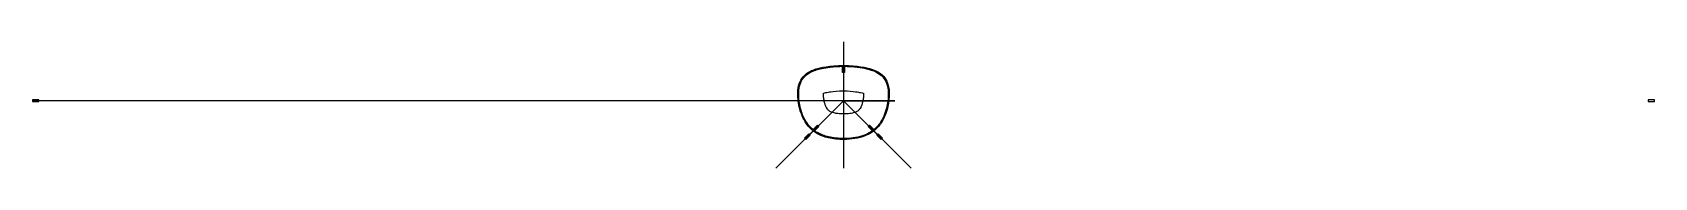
# Model space of a CAD drawing. Header units: inches. Extents: x -317 to 317, y -29 to 20.
import ezdxf

# ---------------------------------------------------------------- set-up
doc = ezdxf.new("R2010")
doc.units = ezdxf.units.IN
doc.layers.get('0').update_dxf_attribs({"linetype": 'CONTINUOUS'})

msp = doc.modelspace()

# ---------------------------------------------------------------- linework, layer by layer
for p, q in [((0, 20.18), (0, -29.36)), ((-0.37, 8.11), (-0.37, 10.61)), ((-0.37, 10.61), (0.38, 10.61)), ((0.38, 8.11), (-0.37, 10.61)), ((-0.37, 8.11), (0.38, 10.61)), ((0.38, 8.11), (-0.37, 8.11)), ((0.38, 10.61), (0.38, 8.11)), ((0, 0.98), (0, -8.12)), ((0, 0.98), (0, -8.12)), ((-314.11, -2.53), (-316.61, -2.53)), ((-316.61, -2.53), (-316.61, -3.28)), ((-314.11, -2.53), (-316.61, -3.28)), ((-316.61, -2.53), (-314.11, -3.28)), ((-316.61, -3.28), (-314.11, -3.28)), ((0, -2.91), (-315.33, -2.91)), ((-314.11, -3.28), (-314.11, -2.53)), ((0, -2.91), (-26.47, -29.37)), ((0, -2.91), (-20.04, -2.91)), ((0, -2.91), (-19.68, -22.59)), ((0, -2.91), (19.68, -22.59)), ((0, -2.91), (0, -19.92)), ((0, -2.91), (26.47, -29.37))]:
    msp.add_line(p, q)
for points in [[(20.04, -2.91), (0, -2.91)], [(316.61, -2.53), (314.11, -2.53), (314.11, -3.28), (316.61, -3.28)], [(-11.34, -14.78), (-9.57, -13.01), (-10.1, -12.48), (-11.87, -14.25)], [(9.57, -13.01), (10.1, -12.48), (11.87, -14.25), (11.34, -14.78)], [(-12.97, -16.41), (-13.5, -15.88), (-15.27, -17.64), (-14.74, -18.17)], [(13.5, -15.88), (15.27, -17.64), (14.74, -18.17), (12.97, -16.41)]]:
    msp.add_lwpolyline(points, close=True)
for points, knots in [([(0, -18.12), (-1.98, -18.1), (-4.01, -17.92), (-7.5, -17.09), (-9.01, -16.54), (-11.89, -14.86), (-13.16, -13.73), (-15.61, -10.48), (-16.41, -8.44), (-17.46, -4.9), (-17.77, -2.84), (-17.89, 0.18), (-17.83, 1.15), (-17.51, 3.13), (-17.2, 4.17), (-16.17, 6.06), (-15.51, 6.86), (-13.65, 8.35), (-12.36, 9.01), (-8.83, 10.15), (-5.64, 10.82), (0, 10.98)], [-294.206439, -294.206439, -294.206439, -294.206439, -268.497026, -268.497026, -247.725642, -247.725642, -225.196298, -225.196298, -194.986473, -194.986473, -157.252725, -157.252725, -133.226084, -133.226084, -105.024608, -105.024608, -77.310614, -77.310614, -43.02853, -43.02853, 0, 0, 0, 0]), ([(0, -18.12), (-1.98, -18.1), (-4.01, -17.92), (-7.5, -17.09), (-9.01, -16.54), (-11.89, -14.86), (-13.16, -13.73), (-15.61, -10.48), (-16.41, -8.44), (-17.46, -4.9), (-17.77, -2.84), (-17.89, 0.18), (-17.83, 1.15), (-17.51, 3.13), (-17.2, 4.17), (-16.17, 6.06), (-15.51, 6.86), (-13.65, 8.35), (-12.36, 9.01), (-8.83, 10.15), (-5.64, 10.82), (0, 10.98)], [-294.206439, -294.206439, -294.206439, -294.206439, -268.497026, -268.497026, -247.725642, -247.725642, -225.196298, -225.196298, -194.986473, -194.986473, -157.252725, -157.252725, -133.226084, -133.226084, -105.024608, -105.024608, -77.310614, -77.310614, -43.02853, -43.02853, 0, 0, 0, 0]), ([(0, -17.75), (-1.96, -17.72), (-3.96, -17.54), (-5.85, -17.1), (-7.38, -16.74), (-8.86, -16.2), (-10.2, -15.41), (-11.66, -14.56), (-12.89, -13.47), (-13.91, -12.12), (-15.14, -10.49), (-15.89, -8.71), (-16.37, -7.24), (-16.42, -7.08), (-16.47, -6.92), (-16.52, -6.76), (-17.09, -4.83), (-17.4, -2.79), (-17.47, -0.98), (-17.51, 0.17), (-17.46, 1.12), (-17.31, 2), (-17.15, 3.03), (-16.84, 4.04), (-16.35, 4.95), (-15.87, 5.84), (-15.23, 6.59), (-14.44, 7.23), (-13.52, 7.98), (-12.37, 8.58), (-10.97, 9.06), (-10.88, 9.09), (-10.78, 9.13), (-10.68, 9.16), (-9.46, 9.55), (-7.74, 9.97), (-5.21, 10.26), (-3.76, 10.42), (-2.04, 10.55), (0, 10.61)], [-294.18443, -294.18443, -294.18443, -294.18443, -268.497026, -268.497026, -268.497026, -247.725642, -247.725642, -247.725642, -225.196298, -225.196298, -225.196298, -198.050978, -198.050978, -198.050978, -194.986473, -194.986473, -194.986473, -157.252725, -157.252725, -157.252725, -133.226084, -133.226084, -133.226084, -105.024608, -105.024608, -105.024608, -77.310614, -77.310614, -77.310614, -45.220161, -45.220161, -45.220161, -43.02853, -43.02853, -43.02853, -15.67625, -15.67625, -15.67625, -0.027523, -0.027523, -0.027523, -0.027523]), ([(0, 10.98), (5.62, 10.82), (8.88, 10.16), (12.28, 9.02), (13.45, 8.45), (15.28, 7.08), (15.98, 6.32), (16.99, 4.63), (17.45, 3.53), (17.81, 1.23), (17.88, 0.35), (17.82, -1.79), (17.72, -2.83), (17.29, -5.55), (16.74, -7.81), (14.94, -11.43), (14.02, -12.74), (11.55, -15.13), (10.03, -16.06), (5.98, -17.64), (3.2, -18.08), (0, -18.12)], [-279.329896, -279.329896, -279.329896, -279.329896, -215.76433, -215.76433, -174.944703, -174.944703, -139.476124, -139.476124, -109.229258, -109.229258, -94.129141, -94.129141, -80.568842, -80.568842, -57.327801, -57.327801, -41.796673, -41.796673, -24.35314, -24.35314, 0, 0, 0, 0]), ([(0, 10.98), (5.62, 10.82), (8.88, 10.16), (12.28, 9.02), (13.45, 8.45), (15.28, 7.08), (15.98, 6.32), (16.99, 4.63), (17.45, 3.53), (17.81, 1.23), (17.88, 0.35), (17.82, -1.79), (17.72, -2.83), (17.29, -5.55), (16.74, -7.81), (14.94, -11.43), (14.02, -12.74), (11.55, -15.13), (10.03, -16.06), (5.98, -17.64), (3.2, -18.08), (0, -18.12)], [-279.329896, -279.329896, -279.329896, -279.329896, -215.76433, -215.76433, -174.944703, -174.944703, -139.476124, -139.476124, -109.229258, -109.229258, -94.129141, -94.129141, -80.568842, -80.568842, -57.327801, -57.327801, -41.796673, -41.796673, -24.35314, -24.35314, 0, 0, 0, 0]), ([(0, 10.61), (4.13, 10.49), (6.97, 10.09), (8.99, 9.62), (9.7, 9.46), (10.31, 9.28), (10.83, 9.11), (12.14, 8.67), (13.26, 8.12), (14.2, 7.42), (15.02, 6.81), (15.68, 6.09), (16.2, 5.22), (16.61, 4.52), (17.03, 3.57), (17.27, 2.24), (17.29, 2.14), (17.31, 2.04), (17.32, 1.94), (17.44, 1.19), (17.5, 0.34), (17.47, -0.77), (17.45, -1.76), (17.35, -2.78), (17.19, -3.77), (16.92, -5.47), (16.38, -7.7), (15.33, -9.81), (14.62, -11.23), (13.73, -12.51), (12.6, -13.6), (11.33, -14.83), (9.86, -15.73), (8.2, -16.37), (6.08, -17.2), (3.59, -17.64), (0.74, -17.73), (0.5, -17.74), (0.25, -17.75), (0, -17.75)], [-279.28903, -279.28903, -279.28903, -279.28903, -232.262888, -232.262888, -232.262888, -215.76433, -215.76433, -215.76433, -174.944703, -174.944703, -174.944703, -139.476124, -139.476124, -139.476124, -111.2983, -111.2983, -111.2983, -109.229258, -109.229258, -109.229258, -94.129141, -94.129141, -94.129141, -80.568842, -80.568842, -80.568842, -57.327801, -57.327801, -57.327801, -41.796673, -41.796673, -41.796673, -24.35314, -24.35314, -24.35314, -1.935817, -1.935817, -1.935817, -0.012902, -0.012902, -0.012902, -0.012902]), ([(-7.85, -0.05), (-7.81, -0.03), (-7.76, -0.01), (-7.72, 0), (-7.5, 0.07), (-7.23, 0.15), (-6.86, 0.24), (-6.39, 0.35), (-5.76, 0.47), (-4.92, 0.59), (-3.76, 0.75), (-2.19, 0.9), (-0.14, 0.97), (-0.1, 0.97), (-0.05, 0.98), (0, 0.98)], [-45.397667, -45.397667, -45.397667, -45.397667, -43.02853, -43.02853, -43.02853, -32.783924, -32.783924, -32.783924, -19.619464, -19.619464, -19.619464, -1.269411, -1.269411, -1.269411, -0.839407, -0.839407, -0.839407, -0.839407]), ([(0, 0.98), (1.98, 0.91), (3.53, 0.78), (4.71, 0.62), (5.53, 0.51), (6.18, 0.39), (6.67, 0.28), (7.12, 0.18), (7.45, 0.09), (7.7, 0.01), (7.73, 0), (7.76, -0.01), (7.78, -0.02), (7.81, -0.03), (7.83, -0.04), (7.85, -0.05)], [-278.084036, -278.084036, -278.084036, -278.084036, -252.020992, -252.020992, -252.020992, -233.892661, -233.892661, -233.892661, -217.74026, -217.74026, -217.74026, -215.76433, -215.76433, -215.76433, -214.055068, -214.055068, -214.055068, -214.055068]), ([(0, -8.12), (-0.78, -8.11), (-1.52, -8.06), (-2.19, -7.98), (-2.73, -7.92), (-3.22, -7.83), (-3.64, -7.73), (-4.06, -7.63), (-4.42, -7.52), (-4.71, -7.4), (-4.97, -7.3), (-5.18, -7.2), (-5.35, -7.1), (-5.53, -6.99), (-5.67, -6.89), (-5.79, -6.79), (-5.92, -6.68), (-6.03, -6.56), (-6.16, -6.4), (-6.18, -6.38), (-6.21, -6.35), (-6.23, -6.32), (-6.36, -6.14), (-6.51, -5.91), (-6.65, -5.64), (-6.82, -5.32), (-6.98, -4.95), (-7.11, -4.57), (-7.18, -4.39), (-7.24, -4.2), (-7.29, -4.02), (-7.45, -3.48), (-7.59, -2.88), (-7.68, -2.29), (-7.77, -1.76), (-7.82, -1.24), (-7.84, -0.78), (-7.85, -0.73), (-7.85, -0.68), (-7.85, -0.63), (-7.86, -0.39), (-7.86, -0.2), (-7.85, -0.05)], [-293.417754, -293.417754, -293.417754, -293.417754, -279.624264, -279.624264, -279.624264, -268.497026, -268.497026, -268.497026, -257.462339, -257.462339, -257.462339, -247.725642, -247.725642, -247.725642, -237.397336, -237.397336, -237.397336, -227.057801, -227.057801, -227.057801, -225.196298, -225.196298, -225.196298, -214.364041, -214.364041, -214.364041, -201.350281, -201.350281, -201.350281, -194.986473, -194.986473, -194.986473, -176.119599, -176.119599, -176.119599, -159.164038, -159.164038, -159.164038, -157.252725, -157.252725, -157.252725, -148.394013, -148.394013, -148.394013, -148.394013]), ([(7.85, -0.05), (7.86, -0.14), (7.86, -0.25), (7.86, -0.37), (7.86, -0.42), (7.85, -0.46), (7.85, -0.51), (7.84, -0.97), (7.8, -1.49), (7.72, -2.01), (7.71, -2.09), (7.7, -2.18), (7.69, -2.26), (7.61, -2.74), (7.5, -3.29), (7.34, -3.84), (7.22, -4.29), (7.06, -4.73), (6.9, -5.12), (6.84, -5.26), (6.78, -5.39), (6.71, -5.52), (6.57, -5.81), (6.42, -6.05), (6.29, -6.24), (6.15, -6.42), (6.03, -6.56), (5.91, -6.68), (5.79, -6.8), (5.66, -6.9), (5.51, -7), (5.36, -7.1), (5.17, -7.21), (4.92, -7.32), (4.85, -7.35), (4.78, -7.38), (4.7, -7.41), (4.38, -7.53), (3.97, -7.66), (3.45, -7.77), (2.84, -7.91), (2.09, -8.01), (1.19, -8.07), (0.82, -8.1), (0.42, -8.12), (0, -8.12)], [-98.889888, -98.889888, -98.889888, -98.889888, -95.330384, -95.330384, -95.330384, -94.129141, -94.129141, -94.129141, -82.425502, -82.425502, -82.425502, -80.568842, -80.568842, -80.568842, -69.702223, -69.702223, -69.702223, -60.622846, -60.622846, -60.622846, -57.327801, -57.327801, -57.327801, -49.46209, -49.46209, -49.46209, -41.796673, -41.796673, -41.796673, -34.255214, -34.255214, -34.255214, -26.521545, -26.521545, -26.521545, -24.35314, -24.35314, -24.35314, -15.408075, -15.408075, -15.408075, -4.865042, -4.865042, -4.865042, -0.463674, -0.463674, -0.463674, -0.463674])]:
    msp.add_open_spline(points, degree=3, knots=knots)

doc.saveas('drawing.dxf')
